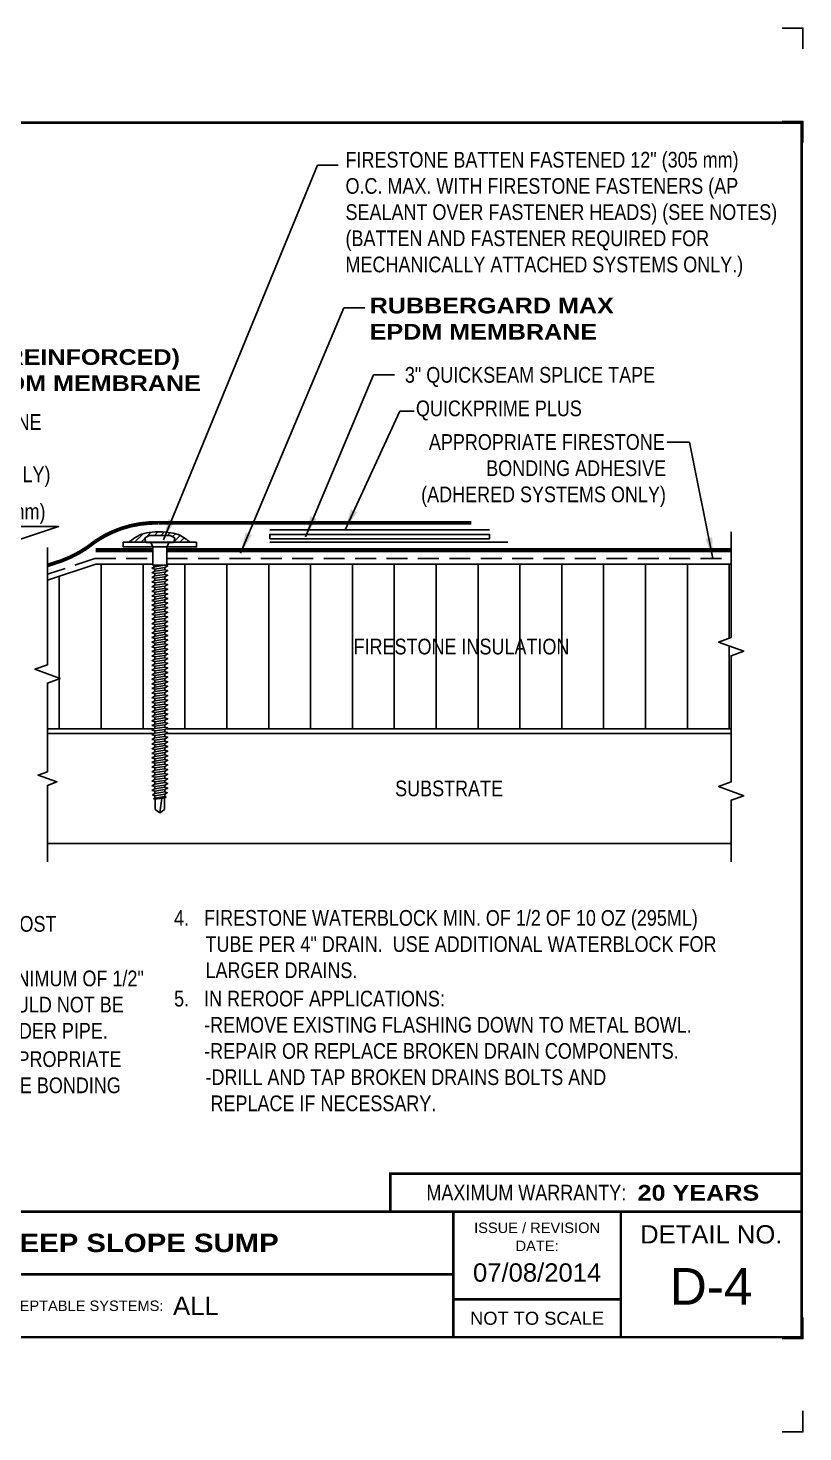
# Model space of a CAD drawing. Header units: inches. Extents: x 233.4 to 253.5, y 113.7 to 130.5.
# Drawn here: x 244.23 to 253.48, y 113.75 to 130.51 of the extents above; entities that cross this region are included whole.
import ezdxf
from ezdxf.enums import TextEntityAlignment as Align

# ---------------------------------------------------------------- set-up
doc = ezdxf.new("R2010")
doc.units = ezdxf.units.IN
doc.header["$MEASUREMENT"] = 0
doc.linetypes.add('HIDDEN', pattern=[0.375, 0.25, -0.125])
doc.layers.get('0').update_dxf_attribs({"linetype": 'CONTINUOUS'})
doc.layers.get('DEFPOINTS').update_dxf_attribs({"linetype": 'CONTINUOUS'})
for name, color, linetype in [('FSBP-ACCESSORY-FIRESTONE', 7, 'CONTINUOUS'), ('FSBP-ADHESIVE', 1, 'HIDDEN'), ('FSBP-ANNO-NOTE', 7, 'CONTINUOUS'), ('FSBP-INSULATION', 7, 'CONTINUOUS'), ('FSBP-MEMBRANE', 7, 'CONTINUOUS'), ('FSBP-SEALANTS', 1, 'CONTINUOUS'), ('FSBP-SUBSTRATE-GENERIC', 9, 'CONTINUOUS'), ('FSBP-TTLB', 7, 'CONTINUOUS'), ('FSBP-TTLB-BORDER', 7, 'CONTINUOUS'), ('FSBP-TTLB-TEXT', 7, 'CONTINUOUS')]:
    doc.layers.add(name, color=color, linetype=linetype)
doc.styles.add('FSBP_ARIAL', font='arial.ttf')
doc.styles.add('FSBP_ARIAL_BOLD', font='')
doc.styles.add('FSBP_ARIAL_NAR', font='ARIALN.TTF')
doc.styles.get('FSBP_ARIAL_BOLD').set_extended_font_data('Arial Black')
doc.linetypes.add('ZIGZAG', pattern='A,0.0001,-0.2,[131,ltypeshp.shx,S=0.2,R=0,X=-0.2,Y=0],-0.4,[131,ltypeshp.shx,S=0.2,R=180,X=0.2,Y=0],-0.2', length=0.8001)
doc.dimstyles.new('FSBP-LEADER', dxfattribs={"dimtxt": 0.1875, "dimasz": 0.25, "dimexe": 0.0625, "dimexo": 0.125, "dimgap": 0.125, "dimtad": 0, "dimtih": 1, "dimtoh": 1, "dimdec": 4, "dimzin": 0, "dimdsep": 46, "dimlunit": 4, "dimtxsty": 'FSBP_ARIAL_NAR', "dimcen": 0.09375, "dimclrd": 256, "dimclre": 256, "dimclrt": 256, "dimadec": 0, "dimazin": 0, "dimtfac": 1, "dimtdec": 4, "dimtofl": 0, "dimtmove": 0, "dimatfit": 3, "dimfxl": 1, "dimtolj": 1, "dimtzin": 0, "dimlwd": -1, "dimlwe": -1, "dimarcsym": 0})

# ---------------------------------------------------------------- blocks, each defined once
blk = doc.blocks.new('FSBP_AP_FASTENER_05')
at = {"layer": 'FSBP-ACCESSORY-FIRESTONE'}
for p, q in [((-0.125, 0.048), (-0.094, -0.014)), ((0.094, -0.014), (0.125, 0.048)), ((-0.094, -0.014), (-0.094, -0.264)), ((-0.094, -0.014), (0.094, -0.014)), ((0.094, -0.014), (0.094, -0.264)), ((-0.094, -0.264), (-0.07, -0.284)), ((-0.07, -0.316), (-0.07, -0.347)), ((-0.07, -0.379), (-0.07, -0.41)), ((0.07, -0.296), (0.07, -0.327)), ((0.07, -0.359), (0.07, -0.39)), ((-0.07, -0.442), (-0.07, -0.474)), ((-0.07, -0.505), (-0.07, -0.537)), ((-0.07, -0.568), (-0.07, -0.6)), ((0.07, -0.422), (0.07, -0.453)), ((0.07, -0.485), (0.07, -0.517)), ((0.07, -0.548), (0.07, -0.58)), ((-0.07, -0.631), (-0.07, -0.663)), ((-0.07, -0.694), (-0.07, -0.726)), ((-0.07, -0.758), (-0.07, -0.789)), ((0.07, -0.611), (0.07, -0.643)), ((0.07, -0.674), (0.07, -0.706)), ((0.07, -0.738), (0.07, -0.769)), ((-0.07, -0.821), (-0.07, -0.852)), ((-0.07, -0.884), (-0.07, -0.915)), ((-0.07, -0.947), (-0.07, -0.979)), ((0.07, -0.801), (0.07, -0.832)), ((0.07, -0.864), (0.07, -0.895)), ((0.07, -0.927), (0.07, -0.958)), ((-0.07, -1.01), (-0.07, -1.042)), ((-0.07, -1.073), (-0.07, -1.105)), ((-0.07, -1.136), (-0.07, -1.168)), ((0.07, -0.99), (0.07, -1.022)), ((0.07, -1.053), (0.07, -1.085)), ((0.07, -1.116), (0.07, -1.148)), ((-0.07, -1.2), (-0.07, -1.231)), ((-0.07, -1.263), (-0.07, -1.294)), ((-0.07, -1.326), (-0.07, -1.357)), ((0.07, -1.179), (0.07, -1.211)), ((0.07, -1.243), (0.07, -1.274)), ((0.07, -1.306), (0.07, -1.337)), ((-0.07, -1.389), (-0.07, -1.421)), ((-0.07, -1.452), (-0.07, -1.484)), ((-0.07, -1.515), (-0.07, -1.547)), ((0.07, -1.369), (0.07, -1.4)), ((0.07, -1.432), (0.07, -1.464)), ((0.07, -1.495), (0.07, -1.527)), ((-0.07, -1.578), (-0.07, -1.61)), ((-0.07, -1.641), (-0.07, -1.673)), ((-0.07, -1.705), (-0.07, -1.736)), ((0.07, -1.558), (0.07, -1.59)), ((0.07, -1.621), (0.07, -1.653)), ((0.07, -1.685), (0.07, -1.716)), ((-0.07, -1.768), (-0.07, -1.799)), ((-0.07, -1.831), (-0.07, -1.862)), ((-0.07, -1.894), (-0.07, -1.926)), ((0.07, -1.748), (0.07, -1.779)), ((0.07, -1.811), (0.07, -1.842)), ((0.07, -1.874), (0.07, -1.906)), ((-0.07, -1.957), (-0.07, -1.989)), ((-0.07, -2.02), (-0.07, -2.052)), ((-0.07, -2.083), (-0.07, -2.115)), ((0.07, -1.937), (0.07, -1.969)), ((0.07, -2), (0.07, -2.032)), ((0.07, -2.063), (0.07, -2.095)), ((-0.07, -2.147), (-0.07, -2.178)), ((-0.07, -2.21), (-0.07, -2.241)), ((-0.07, -2.273), (-0.07, -2.304)), ((0.07, -2.126), (0.07, -2.158)), ((0.07, -2.19), (0.07, -2.221)), ((0.07, -2.253), (0.07, -2.284)), ((-0.07, -2.336), (-0.07, -2.368)), ((-0.07, -2.399), (-0.07, -2.431)), ((-0.07, -2.462), (-0.07, -2.494)), ((0.07, -2.316), (0.07, -2.347)), ((0.07, -2.379), (0.07, -2.411)), ((0.07, -2.442), (0.07, -2.474)), ((-0.07, -2.525), (-0.07, -2.557)), ((-0.07, -2.589), (-0.07, -2.62)), ((-0.07, -2.652), (-0.07, -2.683)), ((0.07, -2.505), (0.07, -2.537)), ((0.07, -2.568), (0.07, -2.6)), ((0.07, -2.632), (0.07, -2.663)), ((-0.07, -2.715), (-0.07, -2.746)), ((-0.07, -2.778), (-0.07, -2.809)), ((-0.07, -2.841), (-0.07, -2.873)), ((0.07, -2.695), (0.07, -2.726)), ((0.07, -2.758), (0.07, -2.789)), ((0.07, -2.821), (0.07, -2.853)), ((-0.07, -2.904), (-0.07, -2.936)), ((-0.07, -2.967), (-0.07, -2.999)), ((-0.07, -3.03), (-0.07, -3.062)), ((0.07, -2.884), (0.07, -2.916)), ((0.07, -2.947), (0.07, -2.979)), ((0.07, -3.01), (0.07, -3.042)), ((-0.07, -3.094), (-0.07, -3.125)), ((-0.07, -3.157), (-0.07, -3.188)), ((-0.07, -3.22), (-0.07, -3.251)), ((0.07, -3.073), (0.07, -3.105)), ((0.07, -3.137), (0.07, -3.168)), ((0.07, -3.2), (0.07, -3.231)), ((-0.07, -3.283), (-0.07, -3.315)), ((-0.07, -3.346), (-0.07, -3.378)), ((-0.07, -3.409), (-0.07, -3.441)), ((0, -3.643), (0.025, -3.443)), ((0.062, -3.597), (0.062, -3.438)), ((0.07, -3.263), (0.07, -3.294)), ((0.07, -3.326), (0.07, -3.358)), ((0.07, -3.389), (0.07, -3.421)), ((-0.062, -3.597), (-0.062, -3.455)), ((0, -3.643), (-0.062, -3.597)), ((0.062, -3.597), (0, -3.643))]:
    blk.add_line(p, q, dxfattribs=at)
blk.add_lwpolyline([(0.188, 0.048, 0.125), (0.203, 0.111), (0.141, 0.142), (-0.141, 0.142), (-0.203, 0.111, 0.125), (-0.188, 0.048)], format="xyb", close=True, dxfattribs=at)
for points in [[(-0.109, -0.305), (-0.07, -0.284), (0.07, -0.264), (0.109, -0.274), (0.07, -0.296), (-0.07, -0.316)], [(-0.109, -0.369), (-0.07, -0.347), (0.07, -0.327), (0.109, -0.337), (0.07, -0.359), (-0.07, -0.379)], [(-0.109, -0.432), (-0.07, -0.41), (0.07, -0.39), (0.109, -0.4), (0.07, -0.422), (-0.07, -0.442)], [(-0.109, -0.495), (-0.07, -0.474), (0.07, -0.453), (0.109, -0.464), (0.07, -0.485), (-0.07, -0.505)], [(-0.109, -0.558), (-0.07, -0.537), (0.07, -0.517), (0.109, -0.527), (0.07, -0.548), (-0.07, -0.568)], [(-0.109, -0.621), (-0.07, -0.6), (0.07, -0.58), (0.109, -0.59), (0.07, -0.611), (-0.07, -0.631)], [(-0.109, -0.684), (-0.07, -0.663), (0.07, -0.643), (0.109, -0.653), (0.07, -0.674), (-0.07, -0.694)], [(-0.109, -0.747), (-0.07, -0.726), (0.07, -0.706), (0.109, -0.716), (0.07, -0.738), (-0.07, -0.758)], [(-0.109, -0.811), (-0.07, -0.789), (0.07, -0.769), (0.109, -0.779), (0.07, -0.801), (-0.07, -0.821)], [(-0.109, -0.874), (-0.07, -0.852), (0.07, -0.832), (0.109, -0.842), (0.07, -0.864), (-0.07, -0.884)], [(-0.109, -0.937), (-0.07, -0.915), (0.07, -0.895), (0.109, -0.906), (0.07, -0.927), (-0.07, -0.947)], [(-0.109, -1), (-0.07, -0.979), (0.07, -0.958), (0.109, -0.969), (0.07, -0.99), (-0.07, -1.01)], [(-0.109, -1.063), (-0.07, -1.042), (0.07, -1.022), (0.109, -1.032), (0.07, -1.053), (-0.07, -1.073)], [(-0.109, -1.126), (-0.07, -1.105), (0.07, -1.085), (0.109, -1.095), (0.07, -1.116), (-0.07, -1.136)], [(-0.109, -1.189), (-0.07, -1.168), (0.07, -1.148), (0.109, -1.158), (0.07, -1.179), (-0.07, -1.2)], [(-0.109, -1.252), (-0.07, -1.231), (0.07, -1.211), (0.109, -1.221), (0.07, -1.243), (-0.07, -1.263)], [(-0.109, -1.316), (-0.07, -1.294), (0.07, -1.274), (0.109, -1.284), (0.07, -1.306), (-0.07, -1.326)], [(-0.109, -1.379), (-0.07, -1.357), (0.07, -1.337), (0.109, -1.347), (0.07, -1.369), (-0.07, -1.389)], [(-0.109, -1.442), (-0.07, -1.421), (0.07, -1.4), (0.109, -1.411), (0.07, -1.432), (-0.07, -1.452)], [(-0.109, -1.505), (-0.07, -1.484), (0.07, -1.464), (0.109, -1.474), (0.07, -1.495), (-0.07, -1.515)], [(-0.109, -1.568), (-0.07, -1.547), (0.07, -1.527), (0.109, -1.537), (0.07, -1.558), (-0.07, -1.578)], [(-0.109, -1.631), (-0.07, -1.61), (0.07, -1.59), (0.109, -1.6), (0.07, -1.621), (-0.07, -1.641)], [(-0.109, -1.694), (-0.07, -1.673), (0.07, -1.653), (0.109, -1.663), (0.07, -1.685), (-0.07, -1.705)], [(-0.109, -1.758), (-0.07, -1.736), (0.07, -1.716), (0.109, -1.726), (0.07, -1.748), (-0.07, -1.768)], [(-0.109, -1.821), (-0.07, -1.799), (0.07, -1.779), (0.109, -1.789), (0.07, -1.811), (-0.07, -1.831)], [(-0.109, -1.884), (-0.07, -1.862), (0.07, -1.842), (0.109, -1.853), (0.07, -1.874), (-0.07, -1.894)], [(-0.109, -1.947), (-0.07, -1.926), (0.07, -1.906), (0.109, -1.916), (0.07, -1.937), (-0.07, -1.957)], [(-0.109, -2.01), (-0.07, -1.989), (0.07, -1.969), (0.109, -1.979), (0.07, -2), (-0.07, -2.02)], [(-0.109, -2.073), (-0.07, -2.052), (0.07, -2.032), (0.109, -2.042), (0.07, -2.063), (-0.07, -2.083)], [(-0.109, -2.136), (-0.07, -2.115), (0.07, -2.095), (0.109, -2.105), (0.07, -2.126), (-0.07, -2.147)], [(-0.109, -2.199), (-0.07, -2.178), (0.07, -2.158), (0.109, -2.168), (0.07, -2.19), (-0.07, -2.21)], [(-0.109, -2.263), (-0.07, -2.241), (0.07, -2.221), (0.109, -2.231), (0.07, -2.253), (-0.07, -2.273)], [(-0.109, -2.326), (-0.07, -2.304), (0.07, -2.284), (0.109, -2.295), (0.07, -2.316), (-0.07, -2.336)], [(-0.109, -2.389), (-0.07, -2.368), (0.07, -2.347), (0.109, -2.358), (0.07, -2.379), (-0.07, -2.399)], [(-0.109, -2.452), (-0.07, -2.431), (0.07, -2.411), (0.109, -2.421), (0.07, -2.442), (-0.07, -2.462)], [(-0.109, -2.515), (-0.07, -2.494), (0.07, -2.474), (0.109, -2.484), (0.07, -2.505), (-0.07, -2.525)], [(-0.109, -2.578), (-0.07, -2.557), (0.07, -2.537), (0.109, -2.547), (0.07, -2.568), (-0.07, -2.589)], [(-0.109, -2.641), (-0.07, -2.62), (0.07, -2.6), (0.109, -2.61), (0.07, -2.632), (-0.07, -2.652)], [(-0.109, -2.705), (-0.07, -2.683), (0.07, -2.663), (0.109, -2.673), (0.07, -2.695), (-0.07, -2.715)], [(-0.109, -2.768), (-0.07, -2.746), (0.07, -2.726), (0.109, -2.736), (0.07, -2.758), (-0.07, -2.778)], [(-0.109, -2.831), (-0.07, -2.809), (0.07, -2.789), (0.109, -2.8), (0.07, -2.821), (-0.07, -2.841)], [(-0.109, -2.894), (-0.07, -2.873), (0.07, -2.853), (0.109, -2.863), (0.07, -2.884), (-0.07, -2.904)], [(-0.109, -2.957), (-0.07, -2.936), (0.07, -2.916), (0.109, -2.926), (0.07, -2.947), (-0.07, -2.967)], [(-0.109, -3.02), (-0.07, -2.999), (0.07, -2.979), (0.109, -2.989), (0.07, -3.01), (-0.07, -3.03)], [(-0.109, -3.083), (-0.07, -3.062), (0.07, -3.042), (0.109, -3.052), (0.07, -3.073), (-0.07, -3.094)], [(-0.109, -3.147), (-0.07, -3.125), (0.07, -3.105), (0.109, -3.115), (0.07, -3.137), (-0.07, -3.157)], [(-0.109, -3.21), (-0.07, -3.188), (0.07, -3.168), (0.109, -3.178), (0.07, -3.2), (-0.07, -3.22)], [(-0.109, -3.273), (-0.07, -3.251), (0.07, -3.231), (0.109, -3.242), (0.07, -3.263), (-0.07, -3.283)], [(-0.109, -3.336), (-0.07, -3.315), (0.07, -3.294), (0.109, -3.305), (0.07, -3.326), (-0.07, -3.346)], [(-0.1, -3.398), (-0.07, -3.378), (0.07, -3.358), (0.1, -3.369), (0.07, -3.389), (-0.07, -3.409)], [(-0.085, -3.451), (-0.07, -3.441), (0.07, -3.421), (0.085, -3.427), (0.07, -3.437), (-0.07, -3.457)]]:
    blk.add_lwpolyline(points, close=True, dxfattribs=at)
blk.add_lwpolyline([(-0.094, -0.264), (0.094, -0.264)], dxfattribs=at)
blk = doc.blocks.new('TTLB-EPDM_1')
at = {"layer": 'DEFPOINTS', "linetype": 'Continuous', "ltscale": 1.75}
for points in [[(20.016, 13.881), (20.016, 14.131), (19.766, 14.131)], [(20.016, -2.381), (20.016, -2.631), (19.766, -2.631)]]:
    blk.add_lwpolyline(points, dxfattribs=at)
at = {"layer": 'DEFPOINTS', "color": 1}
for points in [[(20.016, 12.766), (20.016, 13.016), (19.766, 13.016)], [(20.016, -1.266), (20.016, -1.516), (19.766, -1.516)]]:
    blk.add_lwpolyline(points, dxfattribs=at)
at = {"layer": 'FSBP-TTLB', "const_width": 0.0312}
blk.add_lwpolyline([(15.09, 0), (20, 0), (20, 0.451), (15.09, 0.451)], close=True, dxfattribs=at)
for points in [[(0, 0), (0, -1.5), (20, -1.5), (20, 0), (0, 0)], [(15.84, 0), (15.84, -1.5)], [(17.841, 0), (17.841, -1.5)], [(20, 0), (20, -1.5)], [(4.825, -0.75), (15.84, -0.75)], [(15.84, -1.049), (17.841, -1.049)]]:
    blk.add_lwpolyline(points, dxfattribs=at)
at = {"layer": 'FSBP-TTLB-BORDER', "const_width": 0.0312}
blk.add_lwpolyline([(20, 0), (20, 13), (0, 13), (0, 0)], dxfattribs=at)
at = {"layer": 'FSBP-TTLB-TEXT', "style": 'FSBP_ARIAL_NAR'}
blk.add_text('MAXIMUM WARRANTY:', height=0.1875, dxfattribs=at).set_placement((17.905, 0.226), align=Align.MIDDLE_RIGHT)
at = {"layer": 'FSBP-TTLB-TEXT', "style": 'FSBP_ARIAL'}
for s, height, p in [('ISSUE / REVISION', 0.125, (16.841, -0.194)), ('DETAIL NO.', 0.2188, (18.921, -0.272)), ('DATE:', 0.125, (16.841, -0.41)), ('NOT TO SCALE', 0.15625, (16.841, -1.274))]:
    blk.add_text(s, height=height, dxfattribs=at).set_placement(p, align=Align.MIDDLE_CENTER)
blk.add_text('ACCEPTABLE SYSTEMS:', height=0.125, dxfattribs=at).set_placement((10.293, -1.125), align=Align.MIDDLE_LEFT)
at = {"layer": 'FSBP-TTLB-TEXT'}
for tag, height, style, p in [('MAXIMUM_WARRANTY', 0.188, 'FSBP_ARIAL_BOLD', (18.04, 0.224)), ('ACCPT_SYSTEMS', 0.219, 'FSBP_ARIAL', (12.494, -1.125))]:
    blk.add_attdef(tag, text='', height=height, dxfattribs=dict(at, style=style)).set_placement(p, align=Align.MIDDLE_LEFT)
for tag, height, style, p in [('DETAIL_DESCP_LINE_1', 0.219, 'FSBP_ARIAL_BOLD', (10.331, -0.374)), ('ISSUE_REV_DATE', 0.219, 'FSBP_ARIAL', (16.841, -0.728)), ('DETAIL_NUMBER', 0.438, 'FSBP_ARIAL', (18.919, -0.893))]:
    blk.add_attdef(tag, text='', height=height, dxfattribs=dict(at, style=style)).set_placement(p, align=Align.MIDDLE_CENTER)

msp = doc.modelspace()

# ---------------------------------------------------------------- hatches: boundary and pattern name
at = {"layer": 'FSBP-INSULATION'}
h = msp.add_hatch(dxfattribs=at)
h.set_pattern_fill('LINE', color=256, scale=4, angle=90, style=0)
h.set_pattern_definition([(90, (-44.4018, -17.51167), (-0.5, 3e-17), [])])
h.paths.add_polyline_path([(245.69, 123.074), (245.729, 123.095), (245.729, 123.127), (245.69, 123.137), (245.729, 123.159), (245.729, 123.19), (245.69, 123.2), (245.729, 123.222), (245.729, 123.253), (245.69, 123.263), (245.729, 123.285), (245.729, 123.316), (245.69, 123.327), (245.729, 123.348), (245.729, 123.379), (245.69, 123.39), (245.729, 123.411), (245.729, 123.443), (245.69, 123.453), (245.729, 123.474), (245.729, 123.506), (245.69, 123.516), (245.729, 123.537), (245.729, 123.569), (245.69, 123.579), (245.729, 123.6), (245.729, 123.632), (245.69, 123.642), (245.729, 123.664), (245.729, 123.695), (245.69, 123.705), (245.729, 123.727), (245.729, 123.758), (245.69, 123.768), (245.729, 123.79), (245.729, 123.821), (245.69, 123.832), (245.729, 123.853), (245.729, 123.885), (245.69, 123.895), (245.729, 123.916), (245.729, 123.948), (245.69, 123.958), (245.729, 123.979), (245.729, 124.011), (245.69, 124.021), (245.729, 124.042), (245.706, 124.062), (245.706, 124.106), (245.034, 124.106), (244.457, 123.915), (244.457, 122.907), (244.307, 122.852), (244.608, 122.743), (244.457, 122.688), (244.457, 122.141), (245.716, 122.141), (245.729, 122.148), (245.729, 122.18), (245.69, 122.19), (245.729, 122.211), (245.729, 122.243), (245.69, 122.253), (245.729, 122.275), (245.729, 122.306), (245.69, 122.316), (245.729, 122.338), (245.729, 122.369), (245.69, 122.38), (245.729, 122.401), (245.729, 122.432), (245.69, 122.443), (245.729, 122.464), (245.729, 122.496), (245.69, 122.506), (245.729, 122.527), (245.729, 122.559), (245.69, 122.569), (245.729, 122.59), (245.729, 122.622), (245.69, 122.632), (245.729, 122.653), (245.729, 122.685), (245.69, 122.695), (245.729, 122.717), (245.729, 122.748), (245.69, 122.758), (245.729, 122.78), (245.729, 122.811), (245.69, 122.821), (245.729, 122.843), (245.729, 122.874), (245.69, 122.885), (245.729, 122.906), (245.729, 122.938), (245.69, 122.948), (245.729, 122.969), (245.729, 123.001), (245.69, 123.011), (245.729, 123.032), (245.729, 123.064)])
h.paths.add_polyline_path([(245.909, 123.105), (245.87, 123.084), (245.87, 123.052), (245.909, 123.042), (245.87, 123.021), (245.87, 122.989), (245.909, 122.979), (245.87, 122.958), (245.87, 122.926), (245.909, 122.916), (245.87, 122.894), (245.87, 122.863), (245.909, 122.853), (245.87, 122.831), (245.87, 122.8), (245.909, 122.79), (245.87, 122.768), (245.87, 122.737), (245.909, 122.726), (245.87, 122.705), (245.87, 122.674), (245.909, 122.663), (245.87, 122.642), (245.87, 122.61), (245.909, 122.6), (245.87, 122.579), (245.87, 122.547), (245.909, 122.537), (245.87, 122.516), (245.87, 122.484), (245.909, 122.474), (245.87, 122.453), (245.87, 122.421), (245.909, 122.411), (245.87, 122.389), (245.87, 122.358), (245.909, 122.348), (245.87, 122.326), (245.87, 122.295), (245.909, 122.285), (245.87, 122.263), (245.87, 122.232), (245.909, 122.221), (245.87, 122.2), (245.87, 122.168), (245.909, 122.158), (245.878, 122.141), (252.621, 122.141), (252.621, 123.014), (252.771, 123.069), (252.471, 123.178), (252.621, 123.233), (252.621, 124.106), (245.893, 124.106), (245.893, 124.062), (245.87, 124.062), (245.909, 124.052), (245.87, 124.031), (245.87, 123.999), (245.909, 123.989), (245.87, 123.968), (245.87, 123.936), (245.909, 123.926), (245.87, 123.905), (245.87, 123.873), (245.909, 123.863), (245.87, 123.842), (245.87, 123.81), (245.909, 123.8), (245.87, 123.778), (245.87, 123.747), (245.909, 123.737), (245.87, 123.715), (245.87, 123.684), (245.909, 123.673), (245.87, 123.652), (245.87, 123.621), (245.909, 123.61), (245.87, 123.589), (245.87, 123.557), (245.909, 123.547), (245.87, 123.526), (245.87, 123.494), (245.909, 123.484), (245.87, 123.463), (245.87, 123.431), (245.909, 123.421), (245.87, 123.4), (245.87, 123.368), (245.909, 123.358), (245.87, 123.336), (245.87, 123.305), (245.909, 123.295), (245.87, 123.273), (245.87, 123.242), (245.909, 123.232), (245.87, 123.21), (245.87, 123.179), (245.909, 123.168), (245.87, 123.147), (245.87, 123.115)])
h.paths.add_polyline_path([(248.063, 122.978), (250.738, 122.978), (250.738, 123.269), (248.063, 123.269)], flags=24)
at = {"layer": 'FSBP-SEALANTS'}
h = msp.add_hatch(dxfattribs=at)
h.set_pattern_fill('ANSI31', color=256, scale=0.4375, style=0)
h.set_pattern_definition([(45, (57.900214, 103.129727), (-0.038669902, 0.038669902), [])])
edge = h.paths.add_edge_path()
edge.add_spline(control_points=[(246.163, 124.369), (246.126, 124.398), (246.022, 124.478), (245.802, 124.501), (245.577, 124.484), (245.468, 124.4), (245.427, 124.369)], knot_values=[0, 0, 0, 0, 0.16163, 0.442142, 0.732623, 0.905847, 0.905847, 0.905847, 0.905847], degree=3, periodic=0)
edge.add_line((245.427, 124.369), (245.635, 124.369))
edge.add_arc((245.736, 124.423), 0.115, 179.7862, 208.2863, ccw=False)
edge.add_line((245.622, 124.424), (245.676, 124.451))
edge.add_line((245.676, 124.451), (245.922, 124.451))
edge.add_line((245.922, 124.451), (245.977, 124.424))
edge.add_arc((245.863, 124.423), 0.115, -28.2863, 0.2138, ccw=False)
edge.add_line((245.963, 124.369), (246.163, 124.369))

# ---------------------------------------------------------------- linework, layer by layer
at = {"layer": 'FSBP-ACCESSORY-FIRESTONE'}
msp.add_lwpolyline([(246.237, 124.369), (246.237, 124.314), (245.362, 124.314), (245.362, 124.369)], close=True, dxfattribs=at)
at = {"layer": 'FSBP-ADHESIVE', "linetype": 'ZIGZAG', "ltscale": 0.17}
for p, q in [((247.112, 124.519), (249.737, 124.519)), ((247.112, 124.369), (249.956, 124.369))]:
    msp.add_line(p, q, dxfattribs=at)
at = {"layer": 'FSBP-ADHESIVE', "linetype": 'HIDDEN'}
for p, q in [((245.023, 124.175), (244.457, 123.987)), ((245.023, 124.175), (245.717, 124.175)), ((245.881, 124.175), (252.621, 124.175))]:
    msp.add_line(p, q, dxfattribs=at)
at = {"layer": 'FSBP-ANNO-NOTE'}
msp.add_lwpolyline([(242.912, 124.001), (242.912, 124.557), (244.589, 124.557)], close=True, dxfattribs=at)
at = {"layer": 'FSBP-INSULATION'}
for p, q in [((244.457, 123.915), (245.034, 124.106)), ((245.034, 124.106), (245.717, 124.106)), ((245.881, 124.106), (252.621, 124.106))]:
    msp.add_line(p, q, dxfattribs=at)
at = {"layer": 'FSBP-INSULATION', "linetype": 'Continuous'}
for points in [[(252.621, 122.141), (252.621, 123.014), (252.771, 123.069), (252.471, 123.178), (252.621, 123.233), (252.621, 124.493)], [(244.457, 122.141), (244.457, 122.688), (244.608, 122.743), (244.307, 122.852), (244.457, 122.907), (244.457, 124.306)], [(244.457, 120.555), (244.457, 121.466), (244.57, 121.507), (244.345, 121.589), (244.457, 121.63), (244.457, 122.141)]]:
    msp.add_lwpolyline(points, dxfattribs=at)
at = {"layer": 'FSBP-INSULATION'}
for points in [[(244.457, 122.141), (245.732, 122.141)], [(245.873, 122.141), (252.621, 122.141)]]:
    msp.add_lwpolyline(points, dxfattribs=at)
at = {"layer": 'FSBP-MEMBRANE', "const_width": 0.045}
msp.add_lwpolyline([(244.457, 124.092), (244.629, 124.149, 0.081585), (245.031, 124.38, -0.157754), (245.787, 124.601), (249.518, 124.601)], format="xyb", dxfattribs=at)
at = {"layer": 'FSBP-MEMBRANE'}
msp.add_lwpolyline([(247.112, 124.411), (249.737, 124.411), (249.737, 124.463), (247.112, 124.463)], close=True, dxfattribs=at)
at = {"layer": 'FSBP-MEMBRANE', "const_width": 0.0525}
for points in [[(245.034, 124.275), (245.717, 124.275)], [(245.881, 124.275), (252.621, 124.275)]]:
    msp.add_lwpolyline(points, dxfattribs=at)
at = {"layer": 'FSBP-SEALANTS'}
msp.add_spline([(245.427, 124.369), (245.554, 124.452), (245.805, 124.493), (246.046, 124.448), (246.163, 124.369)], degree=3, dxfattribs=at)
at = {"layer": 'FSBP-SUBSTRATE-GENERIC'}
for points in [[(244.457, 122.087), (245.733, 122.087)], [(245.874, 122.087), (252.621, 122.087)], [(252.621, 120.555), (252.621, 121.288), (252.771, 121.343), (252.471, 121.452), (252.621, 121.507), (252.621, 122.141)], [(252.621, 120.774), (244.457, 120.774)]]:
    msp.add_lwpolyline(points, dxfattribs=at)

# ---------------------------------------------------------------- block references
msp.add_blockref('TTLB-EPDM_1', (233.463, 116.378)).add_auto_attribs({'DETAIL_DESCP_LINE_1': 'ROOF DRAIN WITH STEEP SLOPE SUMP', 'ACCPT_SYSTEMS': 'ALL', 'ISSUE_REV_DATE': '07/08/2014', 'DETAIL_NUMBER': 'D-4', 'MAXIMUM_WARRANTY': '20 YEARS'})
at = {"layer": 'FSBP-ACCESSORY-FIRESTONE', "xscale": 0.875, "yscale": 0.875, "zscale": 0.875}
msp.add_blockref('FSBP_AP_FASTENER_05', (245.799, 124.326), dxfattribs=at)

# ---------------------------------------------------------------- texts
at = {"layer": 'FSBP-ANNO-NOTE', "style": 'FSBP_ARIAL_NAR'}
for s, p in [('3" QUICKSEAM SPLICE TAPE', (248.725, 126.368)), ('QUICKPRIME PLUS', (248.857, 125.968))]:
    msp.add_text(s, height=0.1875, dxfattribs=at).set_placement(p, align=Align.MIDDLE_LEFT)
for s, p in [('12" (305 mm)', (243.787, 124.736)), ('SUBSTRATE', (249.253, 121.43))]:
    msp.add_text(s, height=0.1875, dxfattribs=at).set_placement(p, align=Align.MIDDLE_CENTER)
at = {"layer": 'FSBP-ANNO-NOTE', "char_height": 0.1875, "attachment_point": 1}
for s, width, gutter_width, heights, insert, style in [('FIRESTONE BATTEN FASTENED 12" (305 mm) \\PO.C. MAX. WITH FIRESTONE FASTENERS (AP SEALANT OVER FASTENER HEADS) (SEE NOTES) (BATTEN AND FASTENER REQUIRED FOR MECHANICALLY ATTACHED SYSTEMS ONLY.)', 5.19164, 5, [1.576], (248.016, 129.03), 'FSBP_ARIAL_NAR'), ('RUBBERGARD MAX EPDM MEMBRANE', 3.43411, 5, [0.561], (248.305, 127.289), 'FSBP_ARIAL_BOLD'), ('STANDARD (NON-REINFORCED)\\PRUBBERGARD EPDM MEMBRANE', 5.71625, 5, [0.561], (241.326, 126.674), 'FSBP_ARIAL_BOLD'), ('APPROPRIATE FIRESTONE BONDING ADHESIVE\\P(ADHERED SYSTEMS ONLY)', 2.94668, 5, [0.907], (241.57, 125.899), 'FSBP_ARIAL_NAR'), ('\\pi0.14173;APPROPRIATE FIRESTONE \\P\\pi0.82599;BONDING ADHESIVE\\P\\pi0.049131;(ADHERED SYSTEMS ONLY)', 2.94668, 5, [0.907], (248.87, 125.66), 'FSBP_ARIAL_NAR'), ('\\A1;\\pi-0.375,l0.375,t0.1875,0.375;NOTES\\P1.   REFER TO FIRESTONE WEBSITE FOR THE MOST \\P\\pi0;CURRENT INFORMATION.\\P\\pi-0.375;{\\H0.083333x;\\P\\pt0.375;}2.    HOLE IN MEMBRANE SHOULD EXTEND A MINIMUM OF 1/2" \\P\\pi0;(13 mm) BEYOND CLAMPING RING AND SHOULD NOT BE SMALLER THAN THE DIAMETER OF THE LEADER PIPE.\\P\\pi-0.375;{\\H0.083333x;\\P}3.   INSULATION ADJACENT TO DRAIN TO BE APPROPRIATE FIRESTONE INSULATION WITH APPROPRIATE BONDING SURFACE.', 6.53653, 23.081, [3.274], (239.123, 120.219), 'FSBP_ARIAL_NAR'), ('\\A1;\\pi-0.375,l0.375,t0.375;{\\H0.083333x;\\P}4.   FIRESTONE WATERBLOCK MIN. OF 1/2 OF 10 OZ (295ML) TUBE PER 4" DRAIN.  USE ADDITIONAL WATERBLOCK FOR LARGER DRAINS.\\P{\\H0.083333x;  \\P}5.   IN REROOF APPLICATIONS:\\P      -REMOVE EXISTING FLASHING DOWN TO METAL BOWL.\\P      -REPAIR OR REPLACE BROKEN DRAIN COMPONENTS.\\P\\pi0;-DRILL AND TAP BROKEN DRAINS BOLTS AND\\P REPLACE IF NECESSARY.', 6.50171, 23.081, [2.808], (245.969, 120.004), 'FSBP_ARIAL_NAR')]:
    msp.add_mtext_dynamic_manual_height_columns(s, width=width, gutter_width=gutter_width, heights=heights, dxfattribs=dict(at, insert=insert, style=style))
at = {"layer": 'FSBP-INSULATION', "style": 'FSBP_ARIAL_NAR'}
msp.add_text('FIRESTONE INSULATION', height=0.1875, dxfattribs=at).set_placement((249.401, 123.124), align=Align.MIDDLE_CENTER)

# ---------------------------------------------------------------- leaders
at = {"layer": 'FSBP-ANNO-NOTE'}
for points in [[(245.841, 124.398), (247.68, 128.872), (247.93, 128.872)], [(246.764, 124.24), (247.995, 127.169), (248.245, 127.169)], [(247.538, 124.435), (248.35, 126.368), (248.6, 126.368)], [(248.011, 124.519), (248.665, 125.936), (248.834, 125.936)], [(252.404, 124.175), (252.124, 125.565), (251.858, 125.565)]]:
    msp.add_leader(points, dimstyle='FSBP-LEADER', dxfattribs=at)

doc.saveas('drawing.dxf')
